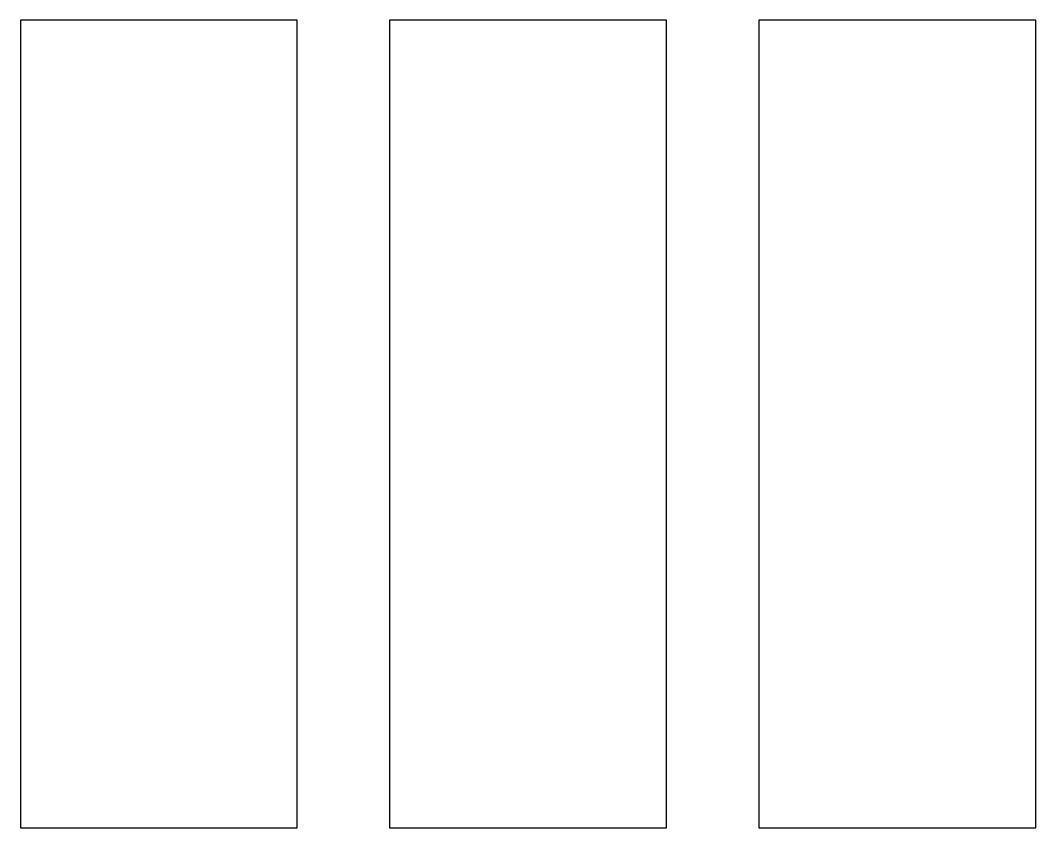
# Model space of a CAD drawing. Header units: millimetres. Extents: x -794334 to -714814, y -17806 to 22403.
# Drawn here: x -785831 to -784731, y -3671 to -2796 of the extents above; entities that cross this region are included whole.
import ezdxf
from ezdxf.xclip import XClip

# ---------------------------------------------------------------- set-up
doc = ezdxf.new("R2010")
doc.units = ezdxf.units.MM
doc.header["$XCLIPFRAME"] = 0
doc.layers.add('000 - WIPEOUT', color=250, linetype='Continuous')
doc.layers.add('A11_ALU.SOLID SHEET', color=2, linetype='Continuous')

# ---------------------------------------------------------------- blocks, each defined once
blk = doc.blocks.new('*U1240')
at = {"color": 3}
for points in [[(-437.5, -19450), (437.5, -19450), (437.5, -19750), (-437.5, -19750)], [(-437.5, -19850), (437.5, -19850), (437.5, -20150), (-437.5, -20150)], [(-437.5, -20250), (437.5, -20250), (437.5, -20550), (-437.5, -20550)]]:
    blk.add_wipeout(points, dxfattribs=at).dxf.layer = '000 - WIPEOUT'
at = {"layer": 'A11_ALU.SOLID SHEET', "color": 0, "linetype": 'ByBlock'}
for points in [[(-437.5, -19750), (437.5, -19750), (437.5, -19450), (-437.5, -19450)], [(-437.5, -20150), (437.5, -20150), (437.5, -19850), (-437.5, -19850)], [(-437.5, -20550), (437.5, -20550), (437.5, -20250), (-437.5, -20250)]]:
    blk.add_lwpolyline(points, close=True, dxfattribs=at)
blk = doc.blocks.new('*U1630')
at = {"layer": 'A11_ALU.SOLID SHEET', "color": 0, "linetype": 'ByBlock', "rotation": 90}
blk.add_blockref('*U1240', (-60600, -6813), dxfattribs=at)

msp = doc.modelspace()

# ---------------------------------------------------------------- block references
at = {"layer": 'A11_ALU.SOLID SHEET'}
ref = msp.add_blockref('*U1630', (-744681.2, 3579), dxfattribs=at)
XClip(ref).set_block_clipping_path([(-45802.4668593339, -9620.0029952967), (23702.8690583039, 10334.9999958097)])

doc.saveas('drawing.dxf')
